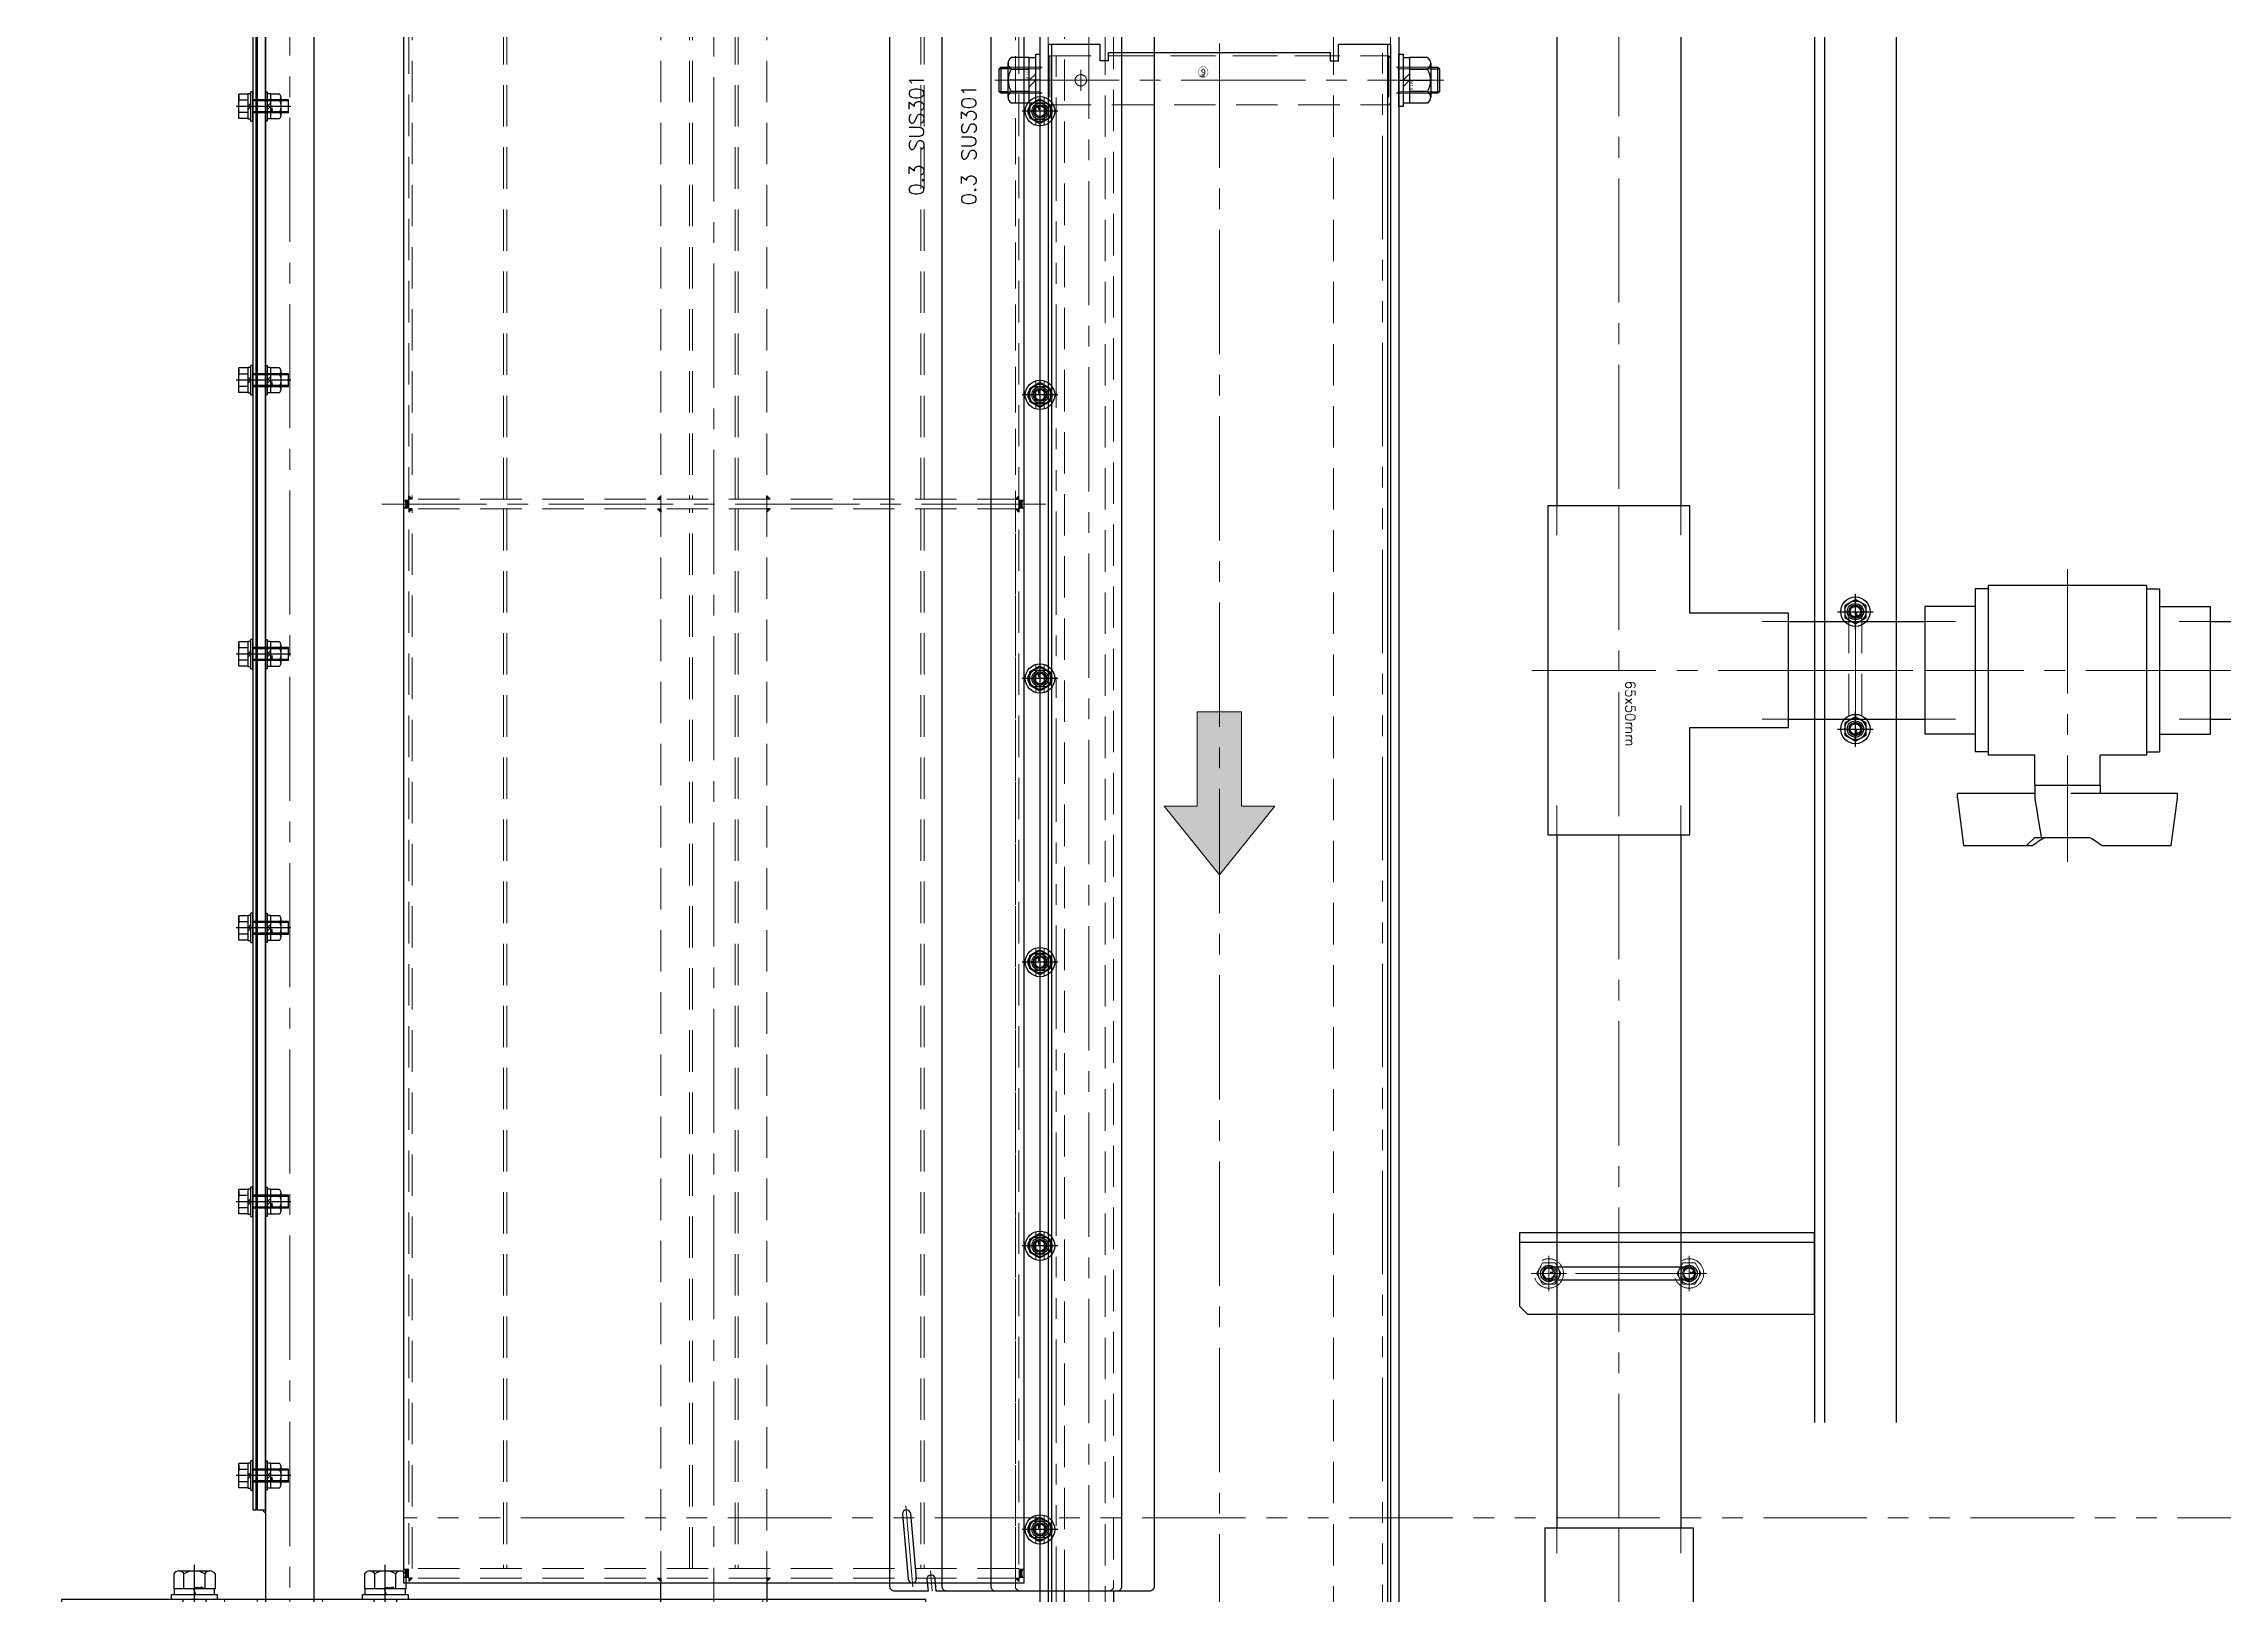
# Model space of a CAD drawing. Header units: millimetres. Extents: x -8731 to 85711, y -14522 to 31379.
# Drawn here: x 24517 to 25855, y 19895 to 20847 of the extents above; entities that cross this region are included whole.
import ezdxf
from ezdxf.xclip import XClip

# ---------------------------------------------------------------- set-up
doc = ezdxf.new("R2010")
doc.units = ezdxf.units.MM
doc.header["$LTSCALE"] = 4
doc.header["$XCLIPFRAME"] = 0
for name, pattern in [('CENTER2', [28.575, 19.05, -3.175, 3.175, -3.175]), ('HIDDEN', [9.525, 6.35, -3.175]), ('PHANTOM2', [31.75, 15.875, -3.175, 3.175, -3.175, 3.175, -3.175])]:
    doc.linetypes.add(name, pattern=pattern)
for name, color, linetype, lineweight in [('04_HIDDEN', 2, 'HIDDEN', 13), ('05_CENTER', 4, 'CENTER2', 13), ('06_PHANTOM', 2, 'PHANTOM2', 13), ('08_DIM', 3, 'Continuous', 13)]:
    doc.layers.add(name, color=color, linetype=linetype, lineweight=lineweight)
doc.layers.add('10_DRAFT', color=8, linetype='Continuous', lineweight=0, plot=False)
doc.styles.add('KANJI0', font='txt.shx', dxfattribs={"width": 0.9, "height": 30, "bigfont": 'bigfont'})
doc.styles.add('KSS_TXT', font='txt.shx', dxfattribs={"bigfont": 'extfont2.shx'})
doc.styles.add('KSS_TXT_L', font='txt.shx', dxfattribs={"height": 9, "bigfont": 'extfont2.shx'})

# ---------------------------------------------------------------- blocks, each defined once
blk = doc.blocks.new('A$C35A251B1_1_1_1')
at = {"color": 0}
blk.add_lwpolyline([(-945, 0.3), (-945, 0), (945, 0), (945, 0.3)], close=True, dxfattribs=at)
at = {"layer": '10_DRAFT'}
for p, q in [((84, 0), (84, 0.3)), ((252, 0), (252, 0.3)), ((420, 0), (420, 0.3)), ((588, 0), (588, 0.3)), ((756, 0), (756, 0.3)), ((924, 0), (924, 0.3))]:
    blk.add_line(p, q, dxfattribs=at)
blk = doc.blocks.new('A$C39886CB1_1_1_1')
at = {"color": 0}
for points in [[(-945, 0), (945, 0), (945, -5), (-945, -5)], [(-1073, -5), (1073, -5), (1075, -7), (1075, -33), (1073, -35), (-1073, -35), (-1075, -33), (-1075, -7)]]:
    blk.add_lwpolyline(points, close=True, dxfattribs=at)
at = {"color": 3}
blk.add_lwpolyline([(945, -5), (947, -5), (947, -5), (945, -3)], close=True, dxfattribs=at)
at = {"layer": '05_CENTER'}
for p, q in [((84, -9.2), (84, 3.9)), ((252, -9.2), (252, 3.9)), ((420, -9.2), (420, 3.9)), ((588, -9.2), (588, 3.9)), ((756, -9.2), (756, 3.9)), ((924, -9.2), (924, 3.9)), ((1081.6, -20), (-1081, -20))]:
    blk.add_line(p, q, dxfattribs=at)
blk = doc.blocks.new('A$C1204623A_1_1_1')
at = {"color": 0}
blk.add_lwpolyline([(945, -2), (945, 0), (-945, 0), (-945, -2)], close=True, dxfattribs=at)
at = {"layer": '05_CENTER'}
for p, q in [((84, 2.6), (84, -4.7)), ((252, 2.6), (252, -4.7)), ((420, 2.6), (420, -4.7)), ((588, 2.6), (588, -4.7)), ((756, 2.6), (756, -4.7)), ((924, 2.6), (924, -4.7))]:
    blk.add_line(p, q, dxfattribs=at)
blk = doc.blocks.new('A$C46CB4146_1_1_1')
at = {"color": 0}
for p, q in [((-9, 1.2), (9, 1.2)), ((-9, 1.2), (-9, 0)), ((-7.7, 3.2), (-7.7, 1.2)), ((7.7, 3.2), (-7.7, 3.2)), ((-7.5, 8.7), (7.5, 8.7)), ((-7.5, 3.2), (-7.5, 8.7)), ((-3.8, 3.2), (-3.8, 8.7)), ((0, 1.2), (-2, 3.2)), ((0, 3.2), (2, 1.2)), ((3.8, 3.2), (3.8, 8.7)), ((7.5, 3.2), (7.5, 8.7)), ((7.7, 1.2), (7.7, 3.2)), ((9, 0), (9, 1.2)), ((-9, 0), (9, 0))]:
    blk.add_line(p, q, dxfattribs=at)
at = {"color": 0, "linetype": 'CENTER2'}
blk.add_line((0, -23.3), (0, 10.2), dxfattribs=at)
at = {"color": 0, "linetype": 'HIDDEN'}
for p, q in [((-4, -21.8), (-4, 0)), ((-3.3, -21.8), (-3.3, 0)), ((3.3, -21.8), (3.3, 0)), ((4, -21.8), (4, 0)), ((-4, -21.8), (4, -21.8))]:
    blk.add_line(p, q, dxfattribs=at)
at = {"layer": '10_DRAFT', "style": 'KSS_TXT_L'}
blk.add_text('BT-M8x25L,SW,PW', height=0.3, dxfattribs=at).set_placement((3, 8.4))
blk = doc.blocks.new('M8Nza_1_1_1')
at = {"color": 0}
for p, q in [((-7.7, 3.2), (7.7, 3.2)), ((-7.7, 3.2), (-7.7, 1.2)), ((-7.5, 8.7), (-7.5, 3.2)), ((5.6, 9.7), (-5.6, 9.7)), ((-3.8, 3.2), (-3.8, 8.7)), ((0, 1.2), (-2, 3.2)), ((0, 3.2), (2, 1.2)), ((3.7, 8.7), (3.7, 3.2)), ((7.5, 3.2), (7.5, 8.7)), ((7.7, 3.2), (7.7, 1.2))]:
    blk.add_line(p, q, dxfattribs=at)
at = {"color": 0, "linetype": 'CENTER2'}
blk.add_line((0, 9.7), (0, 0), dxfattribs=at)
at = {"color": 0}
blk.add_lwpolyline([(-9, 1.2), (9, 1.2), (9, 0), (-9, 0)], close=True, dxfattribs=at)
for centre, radius, start, end in [((-5.6, 7.4), 2.25, 33.626, 146.374), ((0, 2.2), 7.5, 60, 120), ((5.6, 7.4), 2.25, 33.626, 146.374)]:
    blk.add_arc(centre, radius, start, end, dxfattribs=at)
at = {"layer": '10_DRAFT', "style": 'KSS_TXT'}
blk.add_text('M8', height=1, dxfattribs=at).set_placement((0.9, 3.3))
blk = doc.blocks.new('A$C09CE55E7_1_1_1')
at = {"color": 0}
for p, q in [((-12.7, 15.8), (-12.7, 6.5)), ((-9.5, 17.5), (9.5, 17.5)), ((-6.4, 6.5), (-6.4, 15.8)), ((6.4, 15.8), (6.4, 6.5)), ((12.7, 15.8), (12.7, 6.5)), ((-14, 0), (-14, 3)), ((-14, 3), (14, 3)), ((14, 0), (-14, 0)), ((12.7, 6.5), (-12.7, 6.5)), ((-12.2, 3), (-12.2, 6.5)), ((-7, 0), (-7, -42.1)), ((-0.6, 6.5), (0.6, 3)), ((7, 0), (7, -42.1)), ((12.2, 6.5), (12.2, 3)), ((14, 3), (14, 0)), ((7, -13.5), (-7, -13.5)), ((-5.6, -13.5), (-5.6, -43.5)), ((5.6, -13.5), (5.6, -43.5)), ((-7, -42.1), (-5.6, -43.5)), ((7, -42.1), (-7, -42.1)), ((5.6, -43.5), (-5.6, -43.5)), ((7, -42.1), (5.6, -43.5))]:
    blk.add_line(p, q, dxfattribs=at)
at = {"color": 0, "linetype": 'CENTER2'}
blk.add_line((0, -46.1), (0, 21.2), dxfattribs=at)
at = {"color": 0}
for centre, radius, start, end in [((-9.5, 13.7), 3.81, 33.626, 146.374), ((0, 4.8), 12.7, 60, 120), ((9.5, 13.7), 3.81, 33.626, 146.374)]:
    blk.add_arc(centre, radius, start, end, dxfattribs=at)
at = {"layer": '10_DRAFT', "ltscale": 3, "style": 'KANJI0', "width": 0.82}
blk.add_text('M14x50', height=1, dxfattribs=at).set_placement((0.5, 6.6))
blk = doc.blocks.new('A$C60FD5FF4_1')
for name, p, rotation in [('A$C09CE55E7_1_1_1', (-8, 58.5), 90), ('A$C46CB4146_1_1_1', (-924, -22.6), 180), ('A$C46CB4146_1_1_1', (-756, -22.6), 180), ('A$C46CB4146_1_1_1', (-588, -22.6), 180), ('A$C46CB4146_1_1_1', (-420, -22.6), 180), ('A$C46CB4146_1_1_1', (-252, -22.6), 180), ('A$C46CB4146_1_1_1', (-84, -22.6), 180), ('A$C09CE55E7_1_1_1', (-8, -58.5), 90)]:
    blk.add_blockref(name, p, dxfattribs=dict(rotation=rotation))
at = {"xscale": -1, "rotation": 180}
for name, p in [('A$C39886CB1_1_1_1', (-1008, -20)), ('A$C35A251B1_1_1_1', (-1008, -20)), ('A$C35A251B1_1_1_1', (-1008, -20.3))]:
    blk.add_blockref(name, p, dxfattribs=at)
for name, p in [('M8Nza_1_1_1', (-924, -15)), ('M8Nza_1_1_1', (-756, -15)), ('M8Nza_1_1_1', (-588, -15)), ('M8Nza_1_1_1', (-420, -15)), ('M8Nza_1_1_1', (-252, -15)), ('M8Nza_1_1_1', (-84, -15)), ('A$C1204623A_1_1_1', (-1008, -20.6))]:
    blk.add_blockref(name, p)
blk = doc.blocks.new('A$C448B04A9_1_1_1')
at = {"color": 0}
for p, q in [((3, 100), (0, 100)), ((0, 0), (0, 100)), ((8, 18), (8, 95)), ((0, 0), (100, 0)), ((95, 8), (18, 8)), ((100, 3), (100, 0))]:
    blk.add_line(p, q, dxfattribs=at)
for centre, radius, start, end in [((3, 95), 5, 0, 90), ((18, 18), 10, 180, 270), ((95, 3), 5, 0, 90)]:
    blk.add_arc(centre, radius, start, end, dxfattribs=at)
blk = doc.blocks.new('A$C04B50E97_1_1_1')
at = {"color": 0}
for points in [[(40, 222), (40, -308), (-60, -308), (-60, 59.5)], [(-60, 124.5), (-60, 222), (40, 222), (40, 222)]]:
    blk.add_lwpolyline(points, dxfattribs=at)
for centre in [(0, 184), (0, 0)]:
    blk.add_circle(centre, 9.5, dxfattribs=at)
at = {"layer": '04_HIDDEN'}
for p, q in [((-60, 124.5), (-60, 59.5)), ((32, -213), (32, 127)), ((40, -148), (32, -148)), ((40, -188), (32, -188))]:
    blk.add_line(p, q, dxfattribs=at)
for centre in [(-10, 172), (-10, -258)]:
    blk.add_circle(centre, 9.5, dxfattribs=at)
at = {"layer": '05_CENTER'}
for p, q in [((-10, 155), (-10, 189)), ((0, 169.2), (0, 198.8)), ((14.8, 184), (-14.8, 184)), ((-27, 172), (7, 172)), ((0, -14.8), (0, 14.8)), ((14.8, 0), (-14.8, 0)), ((50.9, -109.5), (21.3, -109.5)), ((50.9, -226.5), (21.3, -226.5)), ((-10, -241), (-10, -275)), ((-27, -258), (7, -258)), ((-10, -319), (-10, -289.3))]:
    blk.add_line(p, q, dxfattribs=at)
at = {"layer": '10_DRAFT'}
for p, q in [((-60, 92), (40, 92)), ((40, -168), (32, -168))]:
    blk.add_line(p, q, dxfattribs=at)
at = {"layer": '04_HIDDEN', "rotation": 180}
blk.add_blockref('A$C448B04A9_1_1_1', (40, 222), dxfattribs=at)
at = {"layer": '04_HIDDEN', "xscale": -1}
blk.add_blockref('A$C448B04A9_1_1_1', (40, -308), dxfattribs=at)
blk = doc.blocks.new('A$C67F20274_1_1_1')
h = blk.add_hatch(color=3)
h.dxf.hatch_style = 1
h.paths.add_polyline_path([(0, -2), (0, 0), (-2, 0)])
at = {"color": 3}
blk.add_lwpolyline([(0, 0), (-2, 0), (-2, 0), (0, -2)], close=True, dxfattribs=at)
blk = doc.blocks.new('A$C715E4393_1_1_1')
h = blk.add_hatch(color=3)
h.dxf.hatch_style = 1
h.paths.add_polyline_path([(325.5, 187), (325.5, 189.2, 0.11176), (328, 188.6), (328, 187)])
h.paths.add_polyline_path([(328, 187), (328, 188.6, 0.111762), (330.5, 189.2), (330.5, 187)])
h = blk.add_hatch(color=3)
h.dxf.hatch_style = 1
h.paths.add_polyline_path([(981.5, 187), (981.5, 189.2, 0.11176), (984, 188.6), (984, 187)])
h.paths.add_polyline_path([(984, 187), (984, 188.6, 0.111762), (986.5, 189.2), (986.5, 187)])
h = blk.add_hatch(color=3)
h.dxf.hatch_style = 1
h.paths.add_polyline_path([(330.5, -187), (330.5, -189.2, 0.11176), (328, -188.6), (328, -187)])
h.paths.add_polyline_path([(328, -187), (328, -188.6, 0.111762), (325.5, -189.2), (325.5, -187)])
h = blk.add_hatch(color=3)
h.dxf.hatch_style = 1
h.paths.add_polyline_path([(986.5, -187), (986.5, -189.2, 0.11176), (984, -188.6), (984, -187)])
h.paths.add_polyline_path([(984, -187), (984, -188.6, 0.111762), (981.5, -189.2), (981.5, -187)])
at = {"color": 0}
for p, q in [((990, 32.5), (1013.5, 32.5)), ((1013.5, -32.5), (990, -32.5))]:
    blk.add_line(p, q, dxfattribs=at)
blk.add_lwpolyline([(-990, 190), (990, 190), (990, -190), (-990, -190)], close=True, dxfattribs=at)
at = {"color": 3}
for centre, start, end in [((328, 194.5), 244.4921, 295.5079), ((984, 194.5), 244.4921, 295.5079), ((328, -194.5), 64.4921, 115.5079), ((984, -194.5), 64.4921, 115.5079)]:
    blk.add_arc(centre, 5.81, start, end, dxfattribs=at)
at = {"layer": '04_HIDDEN'}
for p, q in [((325.5, 190), (325.5, 187)), ((330.5, 190), (330.5, 187)), ((981.5, 190), (981.5, 187)), ((986.5, 190), (986.5, 187)), ((-990, 187), (990, 187)), ((-325, 185), (325, 185)), ((325, 187), (325, -187)), ((331, 187), (331, -187)), ((981, 185), (331, 185)), ((981, 187), (981, -187)), ((987, 187), (987, -187)), ((325, 129), (-325, 129)), ((325, 127), (-325, 127)), ((331, 129), (981, 129)), ((331, 127), (981, 127)), ((-325, 32.5), (990, 32.5)), ((325, 15), (-325, 15)), ((331, 15), (981, 15)), ((325, 13), (-325, 13)), ((331, 13), (981, 13)), ((-325, -13), (325, -13)), ((981, -13), (331, -13)), ((-325, -15), (325, -15)), ((981, -15), (331, -15)), ((-325, -32.5), (990, -32.5)), ((325, -127), (-325, -127)), ((325, -129), (-325, -129)), ((331, -127), (981, -127)), ((331, -129), (981, -129)), ((-990, -187), (990, -187)), ((-325, -185), (325, -185)), ((325.5, -190), (325.5, -187)), ((330.5, -190), (330.5, -187)), ((981, -185), (331, -185)), ((981.5, -190), (981.5, -187)), ((986.5, -190), (986.5, -187))]:
    blk.add_line(p, q, dxfattribs=at)
at = {"layer": '05_CENTER'}
for p, q in [((328, 203.6), (328, -203.6)), ((-1419.8, 0), (1090.8, 0))]:
    blk.add_line(p, q, dxfattribs=at)
for p in [(325, 187), (325, -32.5)]:
    blk.add_blockref('A$C67F20274_1_1_1', p)
at = {"xscale": -1}
for p in [(331, 187), (987, 187), (331, -32.5), (987, -32.5)]:
    blk.add_blockref('A$C67F20274_1_1_1', p, dxfattribs=at)
at = {"xscale": -1, "rotation": 180}
for p in [(325, 32.5), (325, -187)]:
    blk.add_blockref('A$C67F20274_1_1_1', p, dxfattribs=at)
at = {"rotation": 180}
for p in [(331, 32.5), (987, 32.5), (331, -187), (987, -187)]:
    blk.add_blockref('A$C67F20274_1_1_1', p, dxfattribs=at)
blk = doc.blocks.new('A$C3A520BF7_1_1')
at = {"xscale": -1}
blk.add_blockref('A$C715E4393_1_1_1', (0, 0), dxfattribs=at)
blk.add_blockref('A$C04B50E97_1_1_1', (-1040, -92))
blk = doc.blocks.new('A$C73951639_1_1_1')
at = {"color": 0}
for p, q in [((10, -30.3), (10, 30.3)), ((10, 30.3), (32, 30.3)), ((32, 30.3), (36, 30.1)), ((44, 29), (36, 30.1)), ((36, 30.1), (36, -30)), ((52, 29), (44, 30.1)), ((44, 30.1), (44, -30)), ((60, 29), (52, 30.1)), ((52, 30.1), (52, -30)), ((68, 29), (60, 30.1)), ((60, 30.1), (60, -30)), ((68, -28.9), (68, 29)), ((10, -30.3), (32, -30.3)), ((32, -30.3), (36, -30)), ((36, -30), (44, -28.9)), ((44, -30), (52, -28.9)), ((52, -30), (60, -28.9)), ((60, -30), (68, -28.9))]:
    blk.add_line(p, q, dxfattribs=at)
blk.add_lwpolyline([(10, 77.5), (0, 77.5), (0, -77.5), (10, -77.5)], close=True, dxfattribs=at)
at = {"color": 3}
for points in [[(4, 30.3), (2, 30.3), (4, 28.3), (4, 28.3)], [(10, 30.3), (12, 30.3), (10, 32.3), (10, 32.3)], [(4, -30.3), (2, -30.3), (4, -28.3), (4, -28.3)], [(10, -30.3), (12, -30.3), (10, -32.3), (10, -32.3)]]:
    blk.add_lwpolyline(points, close=True, dxfattribs=at)
at = {"layer": '04_HIDDEN'}
for p, q in [((10, 30.3), (0, 30.3)), ((4, -30.3), (4, 30.3)), ((4, 26.8), (68, 26.8)), ((10, -30.3), (0, -30.3)), ((4, -26.8), (68, -26.8))]:
    blk.add_line(p, q, dxfattribs=at)
at = {"layer": '05_CENTER'}
for p, q in [((-8, 60), (18, 60)), ((0, 0), (72.7, 0)), ((68, 0), (10, 0)), ((-8, -60), (18, -60))]:
    blk.add_line(p, q, dxfattribs=at)
blk = doc.blocks.new('A$C4CA70B29_1_1_1')
h = blk.add_hatch()
h.set_pattern_fill('_USER', color=3, scale=2, pattern_type=0)
h.set_pattern_definition([(0, (-6784.6076, -8968.539), (0, 2), [])])
h.paths.add_polyline_path([(0, 77.5), (-3, 77.5), (-3, -77.5), (0, -77.5)])
at = {"color": 3}
blk.add_lwpolyline([(0, 77.5), (-3, 77.5), (-3, -77.5), (0, -77.5)], close=True, dxfattribs=at)
blk = doc.blocks.new('M16Nza_1_1_1')
at = {"color": 0}
for p, q in [((-13.9, 17.7), (-13.9, 6.6)), ((-10.4, 19.6), (10.4, 19.6)), ((-6.9, 6.6), (-6.9, 17.7)), ((6.9, 17.7), (6.9, 6.6)), ((13.9, 6.6), (13.9, 17.7)), ((-14, 2.6), (-14, 6.6)), ((-14, 6.6), (14, 6.6)), ((-4, 6.6), (0, 2.6)), ((0, 6.6), (4, 2.6)), ((14, 6.6), (14, 2.6))]:
    blk.add_line(p, q, dxfattribs=at)
at = {"color": 0, "linetype": 'CENTER2'}
blk.add_line((0, 0), (0, 19.6), dxfattribs=at)
at = {"color": 0}
blk.add_lwpolyline([(-16, 2.6), (16, 2.6), (16, 0), (-16, 0)], close=True, dxfattribs=at)
for centre, radius, start, end in [((-10.4, 15.4), 4.16, 33.626, 146.374), ((0, 5.7), 13.8, 60, 120), ((10.4, 15.4), 4.16, 33.626, 146.374)]:
    blk.add_arc(centre, radius, start, end, dxfattribs=at)
at = {"layer": '10_DRAFT', "style": 'KANJI0', "width": 0.82}
blk.add_text('Ｍ１６', height=1.71, dxfattribs=at).set_placement((0.4, 6.8))
blk = doc.blocks.new('A$C598F6B99_1_1')
at = {"color": 0}
for p, q in [((-13.9, 15.1), (-13.9, 7)), ((-10.4, 17), (10.4, 17)), ((-6.9, 7), (-6.9, 15.1)), ((6.9, 15.1), (6.9, 7)), ((13.8, 7), (13.8, 15.1)), ((-15, 0), (-15, 3)), ((-15, 3), (15, 3)), ((-15, 0), (15, 0)), ((-14, 3), (-14, 7)), ((-14, 7), (14, 7)), ((-8, 0), (-8, -56.9)), ((0.7, 3), (-0.7, 7)), ((8, 0), (8, -56.9)), ((14, 7), (14, 3)), ((15, 3), (15, 0)), ((8, -22), (-8, -22)), ((-6.9, -22), (-6.9, -58)), ((6.9, -22), (6.9, -58)), ((8, -56.9), (-8, -56.9)), ((-8, -56.9), (-6.9, -58)), ((6.9, -58), (-6.9, -58)), ((8, -56.9), (6.9, -58))]:
    blk.add_line(p, q, dxfattribs=at)
at = {"color": 0, "linetype": 'CENTER2'}
blk.add_line((0, 20.9), (0, -61), dxfattribs=at)
at = {"color": 0}
for centre, radius, start, end in [((-10.4, 12.8), 4.16, 33.626, 146.374), ((0, 3.1), 13.8, 60, 120), ((10.4, 12.8), 4.16, 33.626, 146.374)]:
    blk.add_arc(centre, radius, start, end, dxfattribs=at)
at = {"layer": '10_DRAFT', "style": 'KANJI0', "width": 0.82}
blk.add_text('M16x65', height=1, dxfattribs=at).set_placement((0.4, 7.5))
blk = doc.blocks.new('TSフランジ-JIS10K-50mmb_1')
at = {"color": 0}
for p, q in [((-36.5, 71), (36.5, 71)), ((-36.5, 20), (-36.5, 71)), ((36.5, 71), (36.5, 20)), ((-60, 20), (-36.5, 60.7)), ((-6, 20), (-3.5, 60.7)), ((3.5, 60.7), (-3.5, 60.7)), ((6, 20), (3.5, 60.7)), ((60, 20), (36.5, 60.7)), ((77.5, 20), (-77.5, 20)), ((-77.5, 20), (-77.5, 0)), ((77.5, 0), (77.5, 20)), ((-77.5, 0), (77.5, 0))]:
    blk.add_line(p, q, dxfattribs=at)
at = {"color": 0, "linetype": 'CENTER2'}
for p, q in [((0, 0), (0, 71)), ((-60, -5.6), (-60, 25.3)), ((60, -5.6), (60, 25.3))]:
    blk.add_line(p, q, dxfattribs=at)
at = {"color": 0, "linetype": 'HIDDEN'}
for p, q in [((-69.5, 0), (-69.5, 20)), ((-50.5, 0), (-50.5, 20)), ((50.5, 0), (50.5, 20)), ((69.5, 0), (69.5, 20))]:
    blk.add_line(p, q, dxfattribs=at)
at = {"layer": '10_DRAFT'}
for p, q in [((-30.4, 71), (-28.7, 8)), ((30.4, 71), (28.7, 8)), ((-28.7, 8), (28.7, 8)), ((-28.7, 8), (-26, 5)), ((-26, 5), (-26, 0)), ((-26, 5), (26, 5)), ((28.7, 8), (26, 5)), ((26, 5), (26, 0))]:
    blk.add_line(p, q, dxfattribs=at)
blk = doc.blocks.new('A$C3D25287D_1_1_1')
for p, q in [((0, 30), (81.5, 30)), ((0, -30), (81.5, -30))]:
    blk.add_line(p, q)
at = {"layer": '05_CENTER'}
blk.add_line((0, 0), (136.5, 0), dxfattribs=at)
at = {"color": 4, "rotation": 90}
blk.add_blockref('TSフランジ-JIS10K-50mmb_1', (152.5, 0), dxfattribs=at)
for name, p, rotation in [('A$C598F6B99_1_1', (132.5, 60), 90), ('M16Nza_1_1_1', (165.5, 60), 270), ('A$C598F6B99_1_1', (132.5, -60), 90), ('M16Nza_1_1_1', (165.5, -60), 270)]:
    blk.add_blockref(name, p, dxfattribs=dict(rotation=rotation))
for name in ['A$C73951639_1_1_1', 'A$C4CA70B29_1_1_1']:
    blk.add_blockref(name, (155.5, 0))
blk = doc.blocks.new('径違いチーズ(TS-T)-65mm×50mma_1_1_1')
at = {"color": 0}
for p, q in [((-35, 104), (-35, 43.5)), ((35, 104), (-35, 104)), ((35, 43.5), (35, 104)), ((-101, 43.5), (-101, -43.5)), ((-35, 43.5), (-101, 43.5)), ((101, 43.5), (35, 43.5)), ((101, -43.5), (101, 43.5)), ((-101, -43.5), (101, -43.5))]:
    blk.add_line(p, q, dxfattribs=at)
at = {"layer": '05_CENTER', "color": 0}
for p, q in [((0, -53.5), (0, 104)), ((-101, 0), (101, 0))]:
    blk.add_line(p, q, dxfattribs=at)
at = {"layer": '10_DRAFT'}
for p, q in [((-30, 104), (-30, 87.8)), ((30, 104), (30, 87.8)), ((-101, 38), (-83, 38)), ((101, 38), (83, 38)), ((-101, -38), (-83, -38)), ((101, -38), (83, -38))]:
    blk.add_line(p, q, dxfattribs=at)
at = {"layer": '10_DRAFT', "style": 'KSS_TXT'}
blk.add_text('65x50mm', height=6, dxfattribs=at).set_placement((6.4, 4))
blk = doc.blocks.new('プレハブジョイント-ソケット形-65mma_1_1_1')
at = {"color": 0}
for p, q in [((-102, 57), (-112, 57)), ((-112, 57), (-112, -57)), ((-60, 66.5), (-102, 66.5)), ((-102, -66.5), (-102, 66.5)), ((-60, -66.5), (-60, 66.5)), ((-60, 64), (-56.3, 62.4)), ((-51, -54.2), (-51, 54.2)), ((-164, 45.5), (-118, 45.5)), ((-164, -45.5), (-164, 45.5)), ((0, 44), (-51, 44)), ((0, -44), (0, 44)), ((-164, -45.5), (-118, -45.5)), ((-51, -44), (0, -44)), ((-102, -57), (-112, -57)), ((-112, -57), (-112, -57)), ((-102, -66.5), (-60, -66.5)), ((-60, -64), (-56.3, -62.4))]:
    blk.add_line(p, q, dxfattribs=at)
for centre, radius, start, end in [((-60, 54.2), 9, 0, 66.0375), ((-118, 51.5), 6, 270, 0), ((-118, -51.5), 6, 0, 90), ((-60, -54.2), 9, 293.9625, 0)]:
    blk.add_arc(centre, radius, start, end, dxfattribs=at)
at = {"layer": '05_CENTER', "color": 0}
blk.add_line((0, 0), (-164, 0), dxfattribs=at)
at = {"layer": '10_DRAFT'}
for p, q in [((-164, 38), (-148.4, 38)), ((-15.6, 38), (0, 38)), ((-164, -38), (-148.4, -38)), ((-15.6, -38), (0, -38))]:
    blk.add_line(p, q, dxfattribs=at)
at = {"layer": '10_DRAFT', "style": 'KSS_TXT'}
blk.add_text('65mm', height=6, dxfattribs=at).set_placement((-38.3, 2.9))
blk = doc.blocks.new('コンパクトボールバルブ27型-ソケット形-50mma_1_1_1')
at = {"color": 0}
for p, q in [((-67.5, 78.5), (-63.7, 107.5)), ((-63.7, 107.5), (-21.3, 107.5)), ((-25, 107.5), (-20, 102.5)), ((21.3, 107.5), (63.7, 107.5)), ((63.7, 107.5), (67.5, 78.5)), ((-20, 102.5), (13.5, 102.5)), ((-67.5, 78.5), (-67.5, 75.5)), ((-20, 75.5), (-67.5, 75.5)), ((-20, 70.5), (-20, 78.5)), ((-20, 70.5), (-20, 52)), ((-20, 70.5), (20, 70.5)), ((67.5, 75.5), (2.1, 75.5)), ((20, 70.5), (20, 75.5)), ((20, 70.5), (20, 52)), ((67.5, 78.5), (67.5, 75.5)), ((-56.5, -50), (-56.5, 50)), ((-48.5, 50), (-56.5, 50)), ((-20, 52), (-48.5, 52)), ((-48.5, -52), (-48.5, 52)), ((48.5, 52), (20, 52)), ((48.5, -52), (48.5, 52)), ((48.5, 50), (56.5, 50)), ((56.5, -50), (56.5, 50)), ((-87.5, -39.2), (-87.5, 39.2)), ((-56.5, 39.2), (-87.5, 39.2)), ((56.5, 39.2), (87.5, 39.2)), ((87.5, -39.2), (87.5, 39.2)), ((-56.5, -39.2), (-87.5, -39.2)), ((56.5, -39.2), (87.5, -39.2)), ((-48.5, -50), (-56.5, -50)), ((48.5, -52), (-48.5, -52)), ((48.5, -50), (56.5, -50))]:
    blk.add_line(p, q, dxfattribs=at)
for points in [[(-13.5, 102.5), (-14.9, 103.2), (-17.5, 104.8), (-20.1, 106.6), (-21.3, 107.5)], [(13.5, 102.5), (14.9, 103.2), (17.5, 104.8), (20.1, 106.6), (21.3, 107.5)]]:
    blk.add_open_spline(points, degree=3, knots=[0, 0, 0, 0, 0.500213, 1, 1, 1, 1], dxfattribs=at)
blk.add_open_spline([(-20, 78.5), (-18.7, 86.5), (-17.4, 94.5), (-16.1, 102.5)], degree=3, dxfattribs=at)
at = {"layer": '05_CENTER', "color": 0}
for p, q in [((0, -62), (0, 117.5)), ((87.5, 0), (-87.5, 0))]:
    blk.add_line(p, q, dxfattribs=at)
at = {"layer": '10_DRAFT'}
for p, q in [((-87.5, 30), (-68.6, 30)), ((87.5, 30), (68.6, 30)), ((-87.5, -30), (-68.6, -30)), ((87.5, -30), (68.6, -30))]:
    blk.add_line(p, q, dxfattribs=at)
blk = doc.blocks.new('A$C3C656437_1_1_1')
for p, q in [((549, 1958), (124, 1958)), ((1409, 1958), (751, 1958)), ((549, 1882), (124, 1882)), ((1409, 1882), (751, 1882)), ((620, 1816), (620, 1732.5)), ((680, 1816), (680, 1732.5))]:
    blk.add_line(p, q)
at = {"layer": '05_CENTER'}
for p, q in [((549, 1920), (-70, 1920)), ((1409, 1920), (751, 1920)), ((650, 1816), (650, 1732.5))]:
    blk.add_line(p, q, dxfattribs=at)
at = {"layer": '10_DRAFT'}
blk.add_line((680, 1775), (620, 1775), dxfattribs=at)
at = {"color": 4, "rotation": 180}
for name, p in [('プレハブジョイント-ソケット形-65mma_1_1_1', (-40, 1920)), ('径違いチーズ(TS-T)-65mm×50mma_1_1_1', (650, 1920))]:
    blk.add_blockref(name, p, dxfattribs=at)
at = {"color": 4, "xscale": -1, "rotation": 90}
blk.add_blockref('コンパクトボールバルブ27型-ソケット形-50mma_1_1_1', (650, 1645), dxfattribs=at)
at = {"rotation": 270}
blk.add_blockref('A$C3D25287D_1_1_1', (650, 1557.5), dxfattribs=at)
blk = doc.blocks.new('8b_1_1_1')
at = {"color": 0, "linetype": 'CENTER2'}
for p, q in [((10.9, 0), (-10.9, 0)), ((0, -10.9), (0, 10.9))]:
    blk.add_line(p, q, dxfattribs=at)
at = {"color": 0}
for p, q in [((-3.8, 6.5), (-7.5, 0)), ((-3.8, 6.5), (-7.5, 0)), ((-7.5, 0), (-3.8, -6.5)), ((-7.5, 0), (-3.8, -6.5)), ((3.8, 6.5), (-3.8, 6.5)), ((3.8, 6.5), (-3.8, 6.5)), ((7.5, 0), (3.8, 6.5)), ((7.5, 0), (3.8, 6.5)), ((3.8, -6.5), (7.5, 0)), ((3.8, -6.5), (7.5, 0)), ((-3.8, -6.5), (3.8, -6.5)), ((-3.8, -6.5), (3.8, -6.5))]:
    blk.add_line(p, q, dxfattribs=at)
for radius in [9, 6.5, 4, 3.25]:
    blk.add_circle((0, 0), radius, dxfattribs=at)
at = {"layer": '10_DRAFT', "style": 'KSS_TXT'}
blk.add_text('M8', height=1, dxfattribs=at).set_placement((0.8, 0.1))
blk = doc.blocks.new('A$C097F7B44_1_1_1')
at = {"color": 0}
for p, q in [((-86, 4), (0, 4)), ((-86, -4), (0, -4))]:
    blk.add_line(p, q, dxfattribs=at)
for centre, start, end in [((-86, 0), 90, 270), ((0, 0), 270, 90)]:
    blk.add_arc(centre, 4, start, end)
at = {"layer": '04_HIDDEN', "color": 0}
for centre in [(-86, 0), (0, 0)]:
    blk.add_circle(centre, 3.32, dxfattribs=at)
for centre, start, end in [((-86, 0), 270, 90), ((0, 0), 90, 270)]:
    blk.add_arc(centre, 4, start, end, dxfattribs=at)
at = {"layer": '05_CENTER', "color": 0}
for p, q in [((6.6, 0), (-92.6, 0)), ((-86, -6.7), (-86, 6.7)), ((0, -6.7), (0, 6.7))]:
    blk.add_line(p, q, dxfattribs=at)
at = {"layer": '10_DRAFT'}
blk.add_line((-43, 4), (-43, -4), dxfattribs=at)
at = {"layer": '04_HIDDEN', "color": 4}
for p in [(-86, 0), (0, 0)]:
    blk.add_blockref('8b_1_1_1', p, dxfattribs=at)
blk = doc.blocks.new('A$C668E7CA1_1_1_1')
at = {"color": 0}
for p, q in [((-36, 4), (36, 4)), ((-36, -4), (36, -4))]:
    blk.add_line(p, q, dxfattribs=at)
for centre, start, end in [((-36, 0), 90, 270), ((36, 0), 270, 90)]:
    blk.add_arc(centre, 4, start, end)
at = {"layer": '04_HIDDEN', "color": 0}
for centre in [(-36, 0), (36, 0)]:
    blk.add_circle(centre, 3.32, dxfattribs=at)
for centre, start, end in [((-36, 0), 270, 90), ((36, 0), 90, 270)]:
    blk.add_arc(centre, 4, start, end, dxfattribs=at)
at = {"layer": '05_CENTER', "color": 0}
for p, q in [((42.6, 0), (-42.6, 0)), ((-36, -6.7), (-36, 6.7)), ((36, -6.7), (36, 6.7))]:
    blk.add_line(p, q, dxfattribs=at)
at = {"layer": '10_DRAFT'}
blk.add_line((0, 4), (0, -4), dxfattribs=at)
blk = doc.blocks.new('A$C491D668A_1_1_1')
at = {"color": 4}
for p in [(-72, 0), (0, 0)]:
    blk.add_blockref('8b_1_1_1', p, dxfattribs=at)
at = {"layer": '04_HIDDEN', "color": 4}
blk.add_blockref('A$C668E7CA1_1_1_1', (-36, 0), dxfattribs=at)
blk = doc.blocks.new('A$C457F5408_1_1_1')
at = {"color": 0}
for p, q in [((15, 2120), (15, -20)), ((-35, 2075), (-35, 25)), ((-29, 2075), (-29, 25)), ((-35, 269), (-216, 269))]:
    blk.add_line(p, q, dxfattribs=at)
blk.add_lwpolyline([(-35, 225), (-35, 225), (-35, 275), (-216, 275), (-216, 230), (-211, 225), (-35, 225)], dxfattribs=at)
for centre in [(-10, 656), (-10, 584), (-198, 250), (-112, 250)]:
    blk.add_circle(centre, 5, dxfattribs=at)
at = {"layer": '05_CENTER'}
for p, q in [((-0.7, 656), (-19.3, 656)), ((-10, 665.3), (-10, 646.7)), ((-10, 593.3), (-10, 574.7)), ((-0.7, 584), (-19.3, 584)), ((-198, 240.7), (-198, 259.3)), ((-112, 240.7), (-112, 259.3)), ((-207.3, 250), (-188.7, 250)), ((-121.3, 250), (-102.7, 250))]:
    blk.add_line(p, q, dxfattribs=at)
blk = doc.blocks.new('A$C54E27890_1_1')
for name, p, rotation in [('A$C457F5408_1_1_1', (0, -17), 270), ('A$C491D668A_1_1_1', (584, -7), 180)]:
    blk.add_blockref(name, p, dxfattribs=dict(rotation=rotation))
at = {"color": 4, "rotation": 270}
blk.add_blockref('A$C097F7B44_1_1_1', (250, 95), dxfattribs=at)
blk = doc.blocks.new('A$C48213744_1_1_1')
at = {"color": 0}
blk.add_lwpolyline([(-992, 60), (992, 60, -0.414214), (995, 57), (995, -17, -0.414214), (992, -20), (-992, -20, -0.414214), (-995, -17), (-995, 57, -0.414214)], format="xyb", close=True, dxfattribs=at)
for centre in [(-957, 30), (-783, 30), (-609, 30), (-435, 30), (-261, 30), (-87, 30)]:
    blk.add_circle(centre, 5, dxfattribs=at)
at = {"layer": '05_CENTER'}
for p, q in [((-948.4, 30), (-965.6, 30)), ((-957, 21.4), (-957, 38.6)), ((-774.4, 30), (-791.6, 30)), ((-783, 21.4), (-783, 38.6)), ((-600.4, 30), (-617.6, 30)), ((-609, 21.4), (-609, 38.6)), ((-426.4, 30), (-443.6, 30)), ((-435, 21.4), (-435, 38.6)), ((-252.4, 30), (-269.6, 30)), ((-261, 21.4), (-261, 38.6)), ((-78.4, 30), (-95.6, 30)), ((-87, 21.4), (-87, 38.6))]:
    blk.add_line(p, q, dxfattribs=at)
blk = doc.blocks.new('A$C18510924_1_1_1')
at = {"color": 0}
blk.add_lwpolyline([(-995, -15), (-1118, -15), (-1120, -13), (-1120, 13), (-1118, 15), (-995, 15)], dxfattribs=at)
for centre in [(-957, 30), (-783, 30), (-609, 30), (-435, 30), (-261, 30), (-87, 30)]:
    blk.add_circle(centre, 5, dxfattribs=at)
at = {"layer": '04_HIDDEN'}
blk.add_lwpolyline([(993, -15), (-993, -15), (-995, -13), (-995, 43), (-993, 45), (993, 45), (995, 43), (995, -13)], close=True, dxfattribs=at)
blk.add_lwpolyline([(-995, 15), (995, 15)], dxfattribs=at)
at = {"layer": '05_CENTER'}
for p, q in [((-948.4, 30), (-965.6, 30)), ((-957, 21.4), (-957, 38.6)), ((-774.4, 30), (-791.6, 30)), ((-783, 21.4), (-783, 38.6)), ((-600.4, 30), (-617.6, 30)), ((-609, 21.4), (-609, 38.6)), ((-426.4, 30), (-443.6, 30)), ((-435, 21.4), (-435, 38.6)), ((-252.4, 30), (-269.6, 30)), ((-261, 21.4), (-261, 38.6)), ((-78.4, 30), (-95.6, 30)), ((-87, 21.4), (-87, 38.6)), ((1127.5, 0), (-1127.5, 0))]:
    blk.add_line(p, q, dxfattribs=at)
blk = doc.blocks.new('A$C03352C63_1_1_1')
at = {"color": 0}
for points in [[(-995, 138.6), (-995, 159, -0.414214), (-992, 162), (992, 162, -0.414214), (995, 159), (995, 138.6)], [(-995, 133.6), (-987.3, 134.3, 1), (-987.7, 139.3), (-995, 138.6)], [(995, 133.6), (995, 3, -0.414214), (992, 0), (-992, 0, -0.414214), (-995, 3), (-995, 133.6)]]:
    blk.add_lwpolyline(points, format="xyb", dxfattribs=at)
for points in [[(-987.1, 145.8), (-947.3, 149.3, 1), (-947.7, 154.3), (-987.6, 150.8, 1)], [(-962, 72.5), (-962, 67.5, 1), (-952, 67.5), (-952, 72.5, 1)], [(-788, 72.5), (-788, 67.5, 1), (-778, 67.5), (-778, 72.5, 1)], [(-614, 72.5), (-614, 67.5, 1), (-604, 67.5), (-604, 72.5, 1)], [(-440, 72.5), (-440, 67.5, 1), (-430, 67.5), (-430, 72.5, 1)], [(-266, 72.5), (-266, 67.5, 1), (-256, 67.5), (-256, 72.5, 1)], [(-92, 72.5), (-92, 67.5, 1), (-82, 67.5), (-82, 72.5, 1)]]:
    blk.add_lwpolyline(points, format="xyb", close=True, dxfattribs=at)
at = {"layer": '05_CENTER'}
for p, q in [((-957, 59.1), (-957, 80.9)), ((-783, 59.1), (-783, 80.9)), ((-609, 59.1), (-609, 80.9)), ((-435, 59.1), (-435, 80.9)), ((-261, 59.1), (-261, 80.9)), ((-87, 59.1), (-87, 80.9)), ((-948.2, 72.5), (-965.8, 72.5)), ((-948.2, 70), (-965.8, 70)), ((-948.2, 67.5), (-965.8, 67.5)), ((-774.2, 72.5), (-791.8, 72.5)), ((-774.2, 70), (-791.8, 70)), ((-774.2, 67.5), (-791.8, 67.5)), ((-600.2, 72.5), (-617.8, 72.5)), ((-600.2, 70), (-617.8, 70)), ((-600.2, 67.5), (-617.8, 67.5)), ((-426.2, 72.5), (-443.8, 72.5)), ((-426.2, 70), (-443.8, 70)), ((-426.2, 67.5), (-443.8, 67.5)), ((-252.2, 72.5), (-269.8, 72.5)), ((-252.2, 70), (-269.8, 70)), ((-252.2, 67.5), (-269.8, 67.5)), ((-78.2, 72.5), (-95.8, 72.5)), ((-78.2, 70), (-95.8, 70)), ((-78.2, 67.5), (-95.8, 67.5))]:
    blk.add_line(p, q, dxfattribs=at)
at = {"layer": '10_DRAFT'}
for p, q in [((-942.5, 152.2), (-992.3, 147.9)), ((-982.5, 137.2), (-995, 136.1))]:
    blk.add_line(p, q, dxfattribs=at)
at = {"layer": '10_DRAFT', "style": 'KSS_TXT'}
blk.add_text('0.3 SUS301', height=9, dxfattribs=at).set_placement((-138.9, 141.3))
blk = doc.blocks.new('A$C5FB97435_1_1')
at = {"color": 0}
for points in [[(-992, 90), (992, 90, -0.414214), (995, 87), (995, -17, -0.414214), (992, -20), (-992, -20, -0.414214), (-995, -17), (-995, 87, -0.414214)], [(-962, 32.5), (-962, 27.5, 1), (-952, 27.5), (-952, 32.5, 1)], [(-788, 32.5), (-788, 27.5, 1), (-778, 27.5), (-778, 32.5, 1)], [(-614, 32.5), (-614, 27.5, 1), (-604, 27.5), (-604, 32.5, 1)], [(-440, 32.5), (-440, 27.5, 1), (-430, 27.5), (-430, 32.5, 1)], [(-266, 32.5), (-266, 27.5, 1), (-256, 27.5), (-256, 32.5, 1)], [(-92, 32.5), (-92, 27.5, 1), (-82, 27.5), (-82, 32.5, 1)]]:
    blk.add_lwpolyline(points, format="xyb", close=True, dxfattribs=at)
at = {"layer": '05_CENTER'}
for p, q in [((-957, 19.1), (-957, 40.9)), ((-783, 19.1), (-783, 40.9)), ((-609, 19.1), (-609, 40.9)), ((-435, 19.1), (-435, 40.9)), ((-261, 19.1), (-261, 40.9)), ((-87, 19.1), (-87, 40.9)), ((-948.2, 32.5), (-965.8, 32.5)), ((-948.2, 30), (-965.8, 30)), ((-948.2, 27.5), (-965.8, 27.5)), ((-774.2, 32.5), (-791.8, 32.5)), ((-774.2, 30), (-791.8, 30)), ((-774.2, 27.5), (-791.8, 27.5)), ((-600.2, 32.5), (-617.8, 32.5)), ((-600.2, 30), (-617.8, 30)), ((-600.2, 27.5), (-617.8, 27.5)), ((-426.2, 32.5), (-443.8, 32.5)), ((-426.2, 30), (-443.8, 30)), ((-426.2, 27.5), (-443.8, 27.5)), ((-252.2, 32.5), (-269.8, 32.5)), ((-252.2, 30), (-269.8, 30)), ((-252.2, 27.5), (-269.8, 27.5)), ((-78.2, 32.5), (-95.8, 32.5)), ((-78.2, 30), (-95.8, 30)), ((-78.2, 27.5), (-95.8, 27.5))]:
    blk.add_line(p, q, dxfattribs=at)
at = {"layer": '10_DRAFT', "style": 'KSS_TXT'}
blk.add_text('0.3 SUS301', height=9, dxfattribs=at).set_placement((-144.8, 69.2))
blk = doc.blocks.new('A$C5C0A0571_1_1')
for name, p in [('A$C03352C63_1_1_1', (0, -40)), ('A$C5FB97435_1_1', (0, 0)), ('A$C48213744_1_1_1', (0, 0)), ('A$C18510924_1_1_1', (0, 0)), ('8b_1_1_1', (-957, 30)), ('8b_1_1_1', (-783, 30)), ('8b_1_1_1', (-609, 30)), ('8b_1_1_1', (-435, 30)), ('8b_1_1_1', (-261, 30)), ('8b_1_1_1', (-87, 30))]:
    blk.add_blockref(name, p)
blk = doc.blocks.new('A$C3B5C3961_1_1')
at = {"rotation": 180}
blk.add_blockref('A$C5C0A0571_1_1', (-1075, -190), dxfattribs=at)
blk = doc.blocks.new('A$C649B1A8B_1_1')
at = {"color": 0}
blk.add_lwpolyline([(-245, 0), (2325, 0), (2325, 38), (2323, 40), (-243, 40), (-245, 38)], close=True, dxfattribs=at)
at = {"layer": '04_HIDDEN'}
blk.add_line((-245, 5), (2325, 5), dxfattribs=at)
at = {"layer": '05_CENTER'}
blk.add_line((1037, -7.5), (1037, 12.6), dxfattribs=at)
blk = doc.blocks.new('A$C59254CCD_1_1')
at = {"color": 0}
for p, q in [((1, 15), (0, 14)), ((0, 14), (0, -14)), ((1, 15), (209, 15)), ((1, 15), (1, -15)), ((209, 15), (209, -15)), ((209, 15), (210, 14)), ((210, 14), (210, -14)), ((-30, 7), (-29, 8)), ((-30, 7), (-5, 7)), ((-30, 7), (-30, -7)), ((-29, 8), (0, 8)), ((-29, -8), (-29, 8)), ((-5, 8), (-5, -8)), ((-5, 7), (-4, 8)), ((239, 8), (210, 8)), ((215, 7), (214, 8)), ((215, 8), (215, -8)), ((240, 7), (215, 7)), ((239, -8), (239, 8)), ((240, 7), (239, 8)), ((240, 7), (240, -7)), ((-30, -7), (-5, -7)), ((-30, -7), (-29, -8)), ((-29, -8), (0, -8)), ((-5, -7), (-4, -8)), ((239, -8), (210, -8)), ((215, -7), (214, -8)), ((240, -7), (215, -7)), ((240, -7), (239, -8)), ((0, -14), (1, -15)), ((1, -15), (209, -15)), ((209, -15), (210, -14))]:
    blk.add_line(p, q, dxfattribs=at)
blk.add_circle((20, 0), 3.5, dxfattribs=at)
at = {"layer": '05_CENTER'}
for p, q in [((20, 6.4), (20, -6.4)), ((-32.7, 0), (242.7, 0))]:
    blk.add_line(p, q, dxfattribs=at)
at = {"layer": '10_DRAFT'}
for p, q in [((105, 15), (105, -15)), ((93.1, 2.5), (96.1, 2.5))]:
    blk.add_line(p, q, dxfattribs=at)
at = {"layer": '10_DRAFT', "style": 'KSS_TXT'}
blk.add_text('⑨', height=6, dxfattribs=at).set_placement((91.8, 1.6))
blk = doc.blocks.new('A$C48783CE3_1_1')
at = {"color": 0}
for p, q in [((7, 105), (-1250, 105)), ((-1250, 68), (-1250, 105)), ((7, 103), (-1250, 103)), ((7, 105), (7, 73)), ((-1255, 68), (-1255, -68)), ((-1255, 68), (-1250, 68)), ((-3, 68), (-3, 73)), ((-3, 73), (7, 73)), ((2, 68), (-3, 68)), ((2, -68), (2, 68)), ((-1255, -68), (-1250, -68)), ((-1250, -68), (-1250, -105)), ((-3, -68), (-3, -73)), ((-3, -68), (2, -68)), ((-3, -73), (7, -73)), ((7, -73), (7, -105)), ((7, -103), (-1250, -103)), ((7, -105), (-1250, -105))]:
    blk.add_line(p, q, dxfattribs=at)
at = {"layer": '04_HIDDEN'}
for p, q in [((-1253, 68), (-1253, -68)), ((0, -68), (0, 68))]:
    blk.add_line(p, q, dxfattribs=at)
at = {"layer": '05_CENTER'}
blk.add_line((7.5, 0), (-1265, 0), dxfattribs=at)
blk = doc.blocks.new('A$C191155EC_1_1')
at = {"layer": '06_PHANTOM', "color": 6}
blk.add_lwpolyline([(-2680, 100), (27, 100), (27, -100), (-2680, -100)], close=True, dxfattribs=at)
blk = doc.blocks.new('A$C67E3024E_2_1')
at = {"layer": '08_DIM'}
blk.add_hatch(color=256, dxfattribs=at).paths.add_polyline_path([(8.4, 2.72), (8.4, 6.8), (-0.01, 0.01), (8.4, -6.78), (8.4, -2.72), (20, -2.72), (20, 2.72)])
for p, q in [((0, 0.02), (8.4, 6.8)), ((8.4, 6.8), (8.4, 2.74)), ((8.4, 2.72), (20, 2.72)), ((20, -2.72), (20, 2.72)), ((0, 0), (8.4, -6.78)), ((8.4, -6.78), (8.4, -2.72)), ((8.4, -2.72), (20, -2.72))]:
    blk.add_line(p, q, dxfattribs=at)
blk = doc.blocks.new('A$C24A17EC2_1_1')
for p, q in [((-965, 24), (-964, 25)), ((-965, 19.6), (-965, 24)), ((-949, 24), (-965, 24)), ((-964, 25), (-950, 25)), ((-964, 19.6), (-964, 25)), ((-950, 25), (-949, 24)), ((-950, 19.6), (-950, 25)), ((-949, 24), (-949, 19.6)), ((-2085, 0), (30, 0)), ((-2085, -220), (30, -220)), ((-965, -244), (-965, -239.6)), ((-964, -239.6), (-964, -245)), ((-950, -239.6), (-950, -245)), ((-949, -239.6), (-949, -244)), ((-964, -245), (-965, -244)), ((-965, -244), (-949, -244)), ((-950, -245), (-964, -245)), ((-949, -244), (-950, -245))]:
    blk.add_line(p, q)
for name, p in [('M16Nza_1_1_1', (-957, 0)), ('A$C191155EC_1_1', (360, -110))]:
    blk.add_blockref(name, p)
at = {"xscale": -1}
blk.add_blockref('A$C48783CE3_1_1', (-972, -110), dxfattribs=at)
at = {"xscale": -5, "yscale": 5, "zscale": 5}
blk.add_blockref('A$C67E3024E_2_1', (-469.6, -110), dxfattribs=at)
at = {"rotation": 180}
blk.add_blockref('M16Nza_1_1_1', (-957, -220), dxfattribs=at)
at = {"layer": '04_HIDDEN'}
for name, p, rotation in [('A$C59254CCD_1_1', (-957, -215), 90.00000000000001), ('A$C649B1A8B_1_1', (80, 0), 180)]:
    blk.add_blockref(name, p, dxfattribs=dict(at, rotation=rotation))
at = {"layer": '04_HIDDEN', "xscale": -1}
blk.add_blockref('A$C649B1A8B_1_1', (80, -220), dxfattribs=at)

msp = doc.modelspace()

# ---------------------------------------------------------------- linework, layer by layer
at = {"layer": '06_PHANTOM', "color": 6}
msp.add_lwpolyline([(24738.25246, 21842.71284), (26905.35246, 21842.71284), (26905.35246, 19942.71284), (24738.25246, 19942.71284)], close=True, dxfattribs=at)

# ---------------------------------------------------------------- block references
at = {"xscale": -1, "rotation": 270}
msp.add_blockref('A$C3A520BF7_1_1', (24928.25246, 20892.71284), dxfattribs=at)
at = {"rotation": 270}
for name, p in [('A$C24A17EC2_1_1', (25348.25241, 19867.71282)), ('A$C3B5C3961_1_1', (25348.25247, 19817.71284)), ('A$C60FD5FF4_1', (24668.25246, 19884.71284))]:
    msp.add_blockref(name, p, dxfattribs=at)
ref = msp.add_blockref('A$C3C656437_1_1_1', (27403.25247, 19812.71284), dxfattribs=dict(rotation=90))
XClip(ref).set_block_clipping_path([(-303.5439173726, 1326.7871710912), (2151.0457523034, 2001.203339192)])
ref = msp.add_blockref('A$C54E27890_1_1', (25621.25247, 19842.71284), dxfattribs=dict(rotation=90))
XClip(ref).set_block_clipping_path([(158.4758494069, -318.4985962998), (1938.8663274579, 228.6355965897)])

doc.saveas('drawing.dxf')
